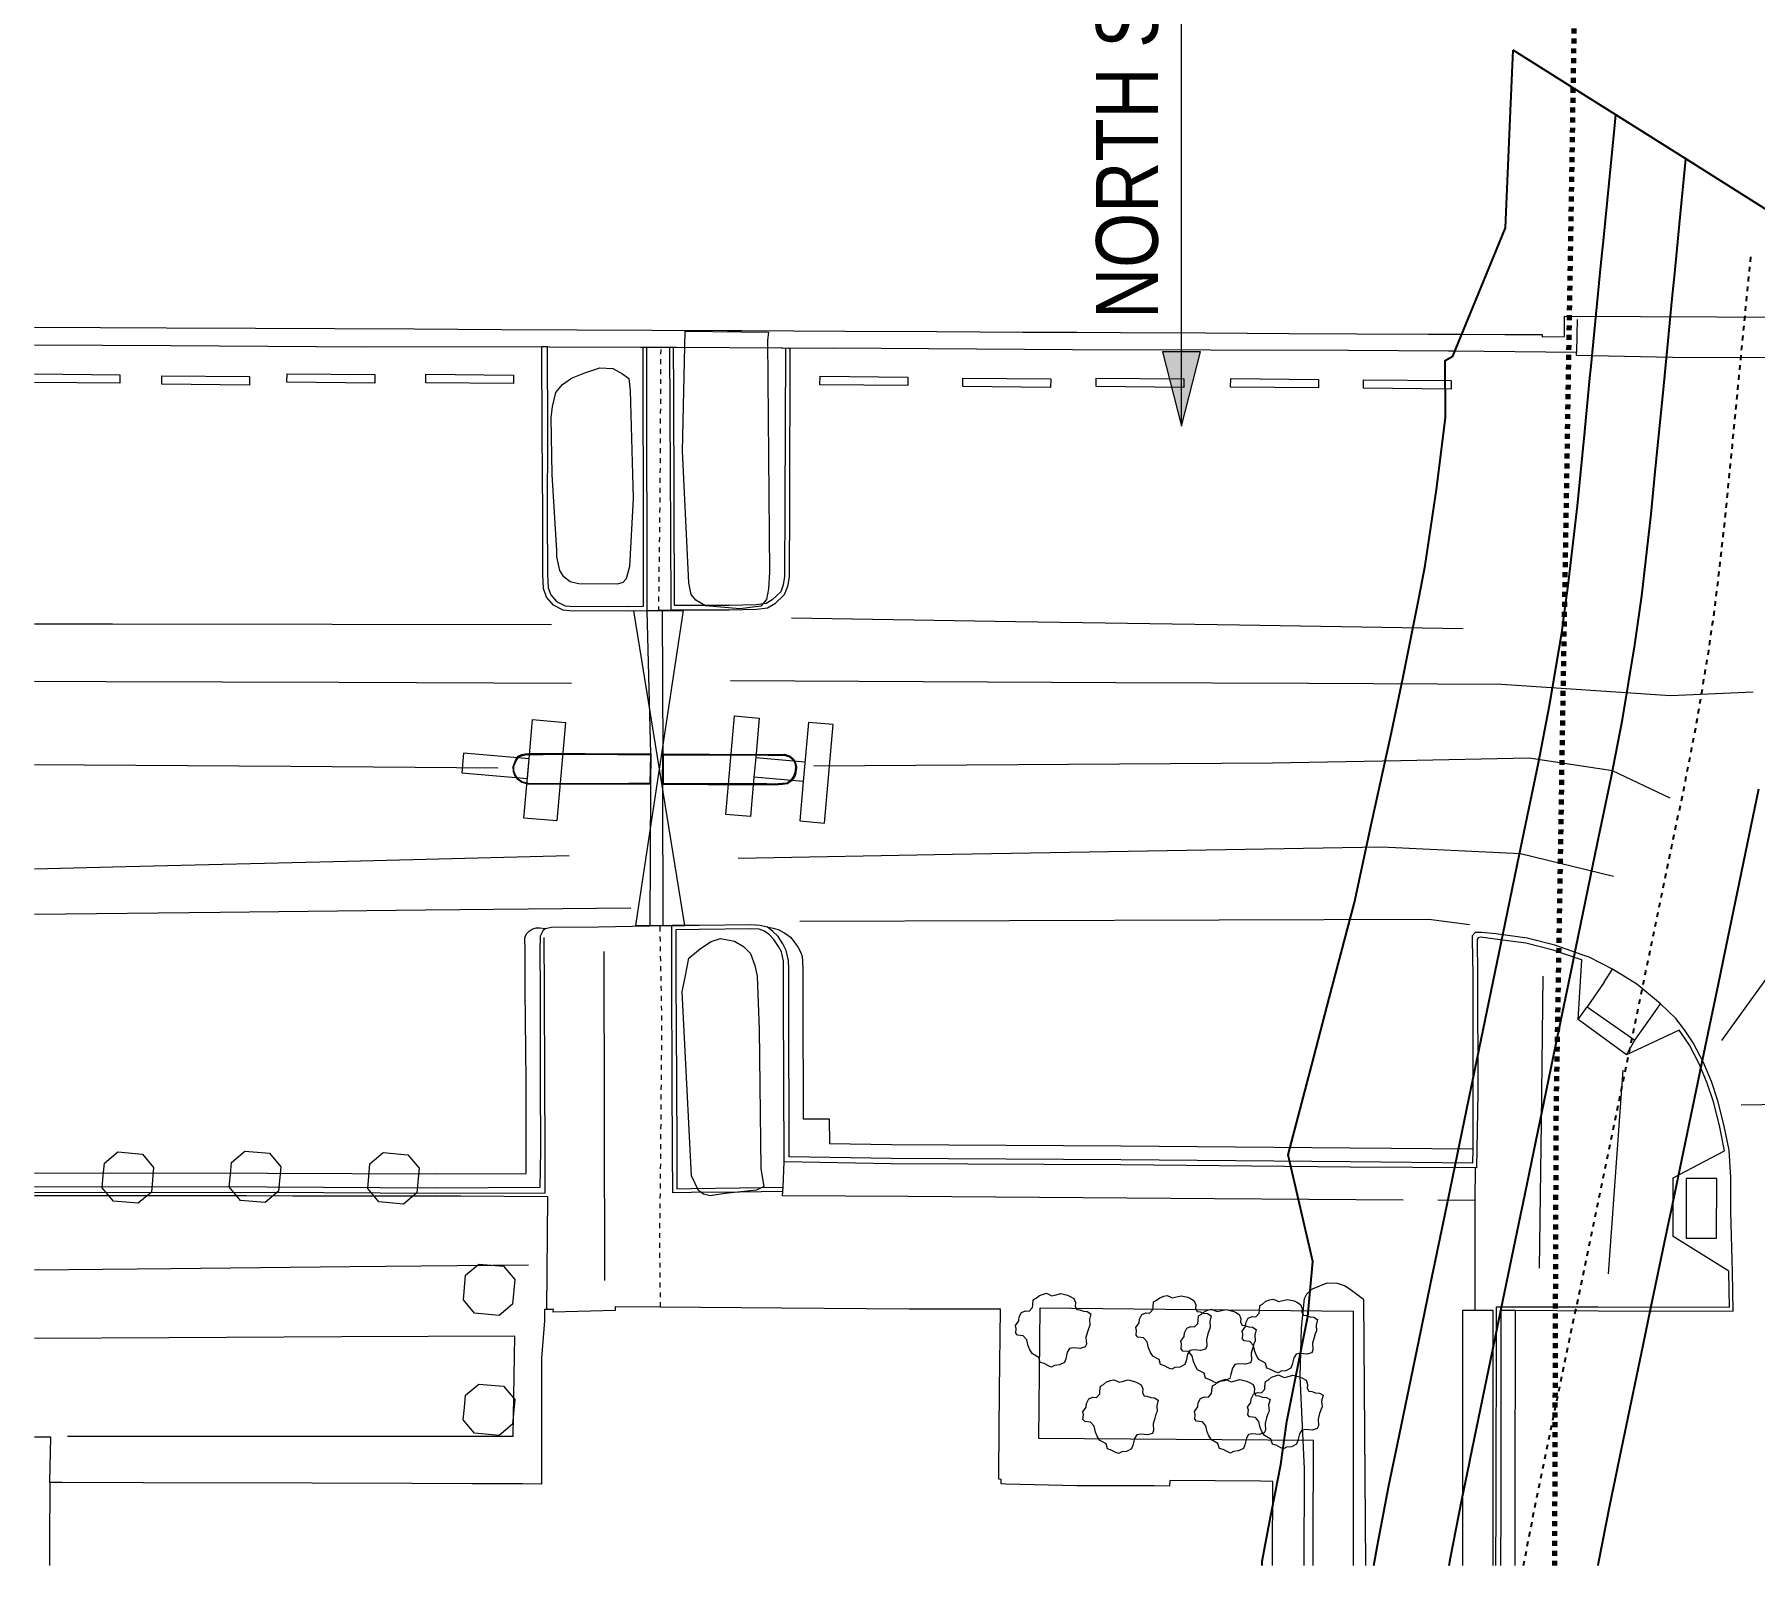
# Model space of a CAD drawing. Header units: metres. Extents: x -902 to -724, y 0 to 650.
# Drawn here: x -849.99 to -815.19, y 534.02 to 565 of the extents above; entities that cross this region are included whole.
import ezdxf

# ---------------------------------------------------------------- set-up
doc = ezdxf.new("R2010")
doc.units = ezdxf.units.M
for name, pattern in [('IMPORT-BDYS-ProjBoundary', [0.008, 0.006, -0.002]), ('IMPORT-FURN-Fence _3_', [0.005, 0.004167, -0.0008333]), ('IMPORT-LNMK-LinePath', [0.008, 0.001, -0.007])]:
    doc.linetypes.add(name, pattern=pattern)
doc.layers.add('D-ENHA-GEN-LINE', color=7, linetype='Continuous', lineweight=9)
doc.styles.add('Arial Narrow_3', font='ARIALN.TTF', dxfattribs={"height": 1.25})

# ---------------------------------------------------------------- blocks, each defined once
blk = doc.blocks.new('T2DPAA-T2D-C3S-RW-M2D-100010_dwg-40802999-DRG-2871011 - SITE PLAN')
at = {"color": 9, "lineweight": 25, "true_color": 0xc3c3c3, "flags": 128}
for points in [[(199.234, -92.348), (199.326, -92.339), (200.045, -92.408), (201.303, -92.545), (202.184, -92.587), (204.336, -92.826), (205.45, -92.829), (207.561, -92.139), (209.413, -92.46), (210.789, -92.692), (212.762, -93.03), (214.357, -93.23), (216.254, -93.474), (217.394, -93.611), (218.797, -93.763), (219.038, -93.794), (219.681, -93.855), (221.229, -93.953), (222.69, -94.003), (223.847, -93.894), (223.949, -94.045), (226.052, -94.699), (226.626, -94.878), (228.839, -94.777), (230.221, -94.715)], [(199.432, -94.595), (199.853, -94.631), (201.072, -94.758), (201.919, -94.857), (204.07, -95.108), (205.169, -95.236), (207.172, -95.47), (209.036, -95.687), (210.421, -95.849), (212.406, -96.08), (214.003, -96.267), (215.902, -96.489), (217.079, -96.612), (218.566, -96.727), (218.883, -96.743), (219.527, -96.777), (221.154, -96.819), (222.662, -96.834), (223.818, -96.846), (223.921, -96.847), (226.03, -96.868), (226.606, -96.874), (228.817, -96.896), (229.1, -96.899)], [(226.485, -101.994), (226.802, -101.376), (227.1, -100.794), (228.334, -98.391), (229.384, -96.346), (230.221, -94.715)], [(199.565, -96.112), (199.723, -96.125), (200.916, -96.25), (201.676, -96.339), (201.745, -96.347), (204.229, -96.636), (204.995, -96.726), (206.776, -96.934), (206.999, -96.959), (209.32, -97.23), (210.247, -97.338), (211.858, -97.527), (212.232, -97.57), (214.393, -97.823), (215.728, -97.979), (216.923, -98.104), (218.45, -98.222), (219.448, -98.275), (221.114, -98.319), (221.972, -98.327), (222.647, -98.334), (223.513, -98.343), (224.497, -98.353), (225.497, -98.363), (226.015, -98.368), (226.507, -98.373), (227.007, -98.378), (228.334, -98.391)], [(199.83, -99.117), (199.881, -99.121), (201.065, -99.246), (201.82, -99.335), (201.889, -99.343), (204.354, -99.634), (205.115, -99.723), (206.884, -99.932), (207.105, -99.958), (209.409, -100.229), (210.33, -100.337), (211.929, -100.526), (212.301, -100.569), (214.446, -100.822), (215.772, -100.978)]]:
    blk.add_lwpolyline(points, dxfattribs=at)
at = {"color": 9, "linetype": 'IMPORT-LNMK-LinePath', "lineweight": 25, "true_color": 0xc3c3c3, "flags": 128}
blk.add_lwpolyline([(199.698, -97.614), (199.802, -97.623), (200.991, -97.748), (201.748, -97.837), (201.817, -97.845), (204.291, -98.135), (205.055, -98.225), (206.83, -98.433), (207.052, -98.459), (209.364, -98.73), (210.288, -98.838), (211.894, -99.026), (212.266, -99.07), (214.419, -99.322), (215.75, -99.478), (216.94, -99.604), (218.462, -99.722), (219.457, -99.775), (221.117, -99.819), (221.971, -99.827), (222.644, -99.834), (223.502, -99.843), (224.486, -99.852), (225.486, -99.862), (226.004, -99.868), (226.492, -99.873)], dxfattribs=at)
blk = doc.blocks.new('T2DPAA-T2D-PWC-RW-M2D-100010_RoadDesign_rvt-1-DRG-2871011 - SITE PLAN')
at = {"color": 9, "lineweight": 25, "true_color": 0xc3c3c3, "rotation": 84.9723245667552}
blk.add_blockref('T2DPAA-T2D-C3S-RW-M2D-100010_dwg-40802999-DRG-2871011 - SITE PLAN', (-1807.835, 343.649), dxfattribs=at)
blk = doc.blocks.new('T2DPAA-T2D-PWA-SU-M2D-000002_dwg-40815123-DRG-2871011 - SITE PLAN')
at = {"color": 9, "lineweight": 18, "true_color": 0xc0c0c0}
for p, q in [((1.629, 1609.177), (1.494, 1610.897)), ((-15.592, 1597.809), (-8.96, 1598.406)), ((-4.897, 1597.815), (-2.021, 1598.146)), ((-5.509, 1597.771), (-8.362, 1597.531)), ((-1.988, 1597.841), (-4.879, 1597.576)), ((-5.494, 1597.527), (-8.334, 1597.267)), ((-4.784, 1595.697), (-5.184, 1595.697)), ((-14.625, 1582.488), (-19.99, 1581.977)), ((-12.438, 1580.421), (-12.499, 1581.164)), ((-8.609, 1578.659), (-8.334, 1578.501)), ((-7.809, 1578.198), (-7.534, 1578.053)), ((-13.679, 1577.592), (-9.55, 1577.66)), ((-9.233, 1577.623), (-8.925, 1577.476)), ((-8.4, 1577.174), (-8.147, 1577.026)), ((-8.776, 1575.725), (-3.081, 1572.335))]:
    blk.add_line(p, q, dxfattribs=at)
at = {"color": 9, "lineweight": 18, "true_color": 0xc0c0c0, "flags": 128}
for points in [[(1.666, 1610.913), (1.801, 1609.191), (1.629, 1609.177)], [(5.501, 1579.921), (5.187, 1579.896), (4.833, 1579.876), (4.64, 1582.351), (4.633, 1582.456), (4.472, 1584.474), (3.994, 1590.032), (3.602, 1594.859), (3.522, 1595.731), (3.519, 1595.768), (3.51, 1595.877), (3.509, 1595.904), (3.335, 1598.019), (3.33, 1598.077), (3.323, 1598.153), (3.284, 1598.619), (3.278, 1598.692), (3.273, 1598.748), (3.123, 1600.573), (3.119, 1600.627), (3.11, 1600.734), (2.793, 1604.296), (2.477, 1608.219), (2.246, 1610.964)], [(2.61, 1610.996), (2.831, 1608.332), (2.98, 1606.538), (3.246, 1603.337), (3.391, 1601.58), (3.77, 1597.023), (3.793, 1596.735), (3.967, 1594.647), (4.12, 1592.801), (4.264, 1591.067), (4.3, 1590.63), (4.354, 1589.98), (4.427, 1589.097), (4.569, 1587.385), (4.709, 1585.705), (4.823, 1584.331), (4.942, 1582.895), (4.998, 1582.219), (5.07, 1581.349), (5.132, 1580.599), (5.086, 1580.595), (5.131, 1580.145), (5.172, 1580.148), (5.544, 1580.179), (6.056, 1574.045)], [(-5.456, 1600.875), (-5.793, 1605.046), (-6.129, 1609.218), (-6.21, 1610.22)], [(-3.618, 1599.54), (-4.015, 1604.229), (-4.411, 1608.918), (-4.534, 1610.367)], [(-3.371, 1610.469), (-3.234, 1608.893), (-2.849, 1604.469), (-2.465, 1600.045)], [(-9.219, 1609.955), (-8.85, 1606.216), (-8.442, 1602.08), (-8.033, 1597.944)], [(-7.096, 1599.279), (-7.601, 1603.739), (-8.105, 1608.199), (-8.313, 1610.035)], [(-19.684, 1608.359), (-19.287, 1603.868), (-18.891, 1599.378), (-16.872, 1599.522), (-17.197, 1603.009), (-17.521, 1606.495), (-17.773, 1609.202)], [(-15.421, 1599.374), (-15.772, 1602.972), (-16.124, 1606.57), (-16.393, 1609.324)], [(-16.28, 1598.93), (-14.008, 1599.106), (-14.151, 1600.86), (-14.233, 1601.795), (-14.306, 1602.643), (-14.443, 1604.249), (-14.522, 1605.187), (-14.65, 1606.657), (-14.723, 1607.497), (-14.865, 1609.116), (-14.895, 1609.456)], [(-8.787, 1599.649), (-9.847, 1599.545), (-11.66, 1599.381), (-13.079, 1599.249), (-13.94, 1599.173), (-14.137, 1601.358), (-14.42, 1604.768), (-14.839, 1609.461)], [(-8.602, 1599.628), (-8.658, 1599.68), (-8.769, 1599.722), (-9.058, 1599.702), (-9.855, 1599.626), (-11.668, 1599.468), (-13.088, 1599.338), (-13.831, 1599.282), (-14.028, 1601.369), (-14.31, 1604.777), (-14.719, 1609.471)], [(-14.434, 1609.496), (-14.025, 1604.801), (-13.743, 1601.394), (-13.573, 1599.588), (-13.111, 1599.623), (-11.694, 1599.752), (-9.882, 1599.927), (-9.083, 1600.003), (-8.834, 1600.027), (-8.788, 1600.021), (-8.735, 1599.995), (-8.689, 1599.951), (-8.643, 1599.895), (-8.609, 1599.819), (-8.6, 1599.748), (-8.602, 1599.628), (-8.566, 1599.515), (-8.474, 1598.571), (-8.362, 1597.531), (-8.34, 1597.326), (-8.334, 1597.267), (-8.315, 1597.089), (-8.264, 1596.539), (-8.159, 1595.498), (-8.154, 1595.31), (-8.18, 1595.167), (-8.191, 1595.041), (-8.208, 1594.938), (-8.257, 1594.834), (-8.296, 1594.756), (-8.347, 1594.677), (-8.407, 1594.614), (-8.473, 1594.554), (-8.535, 1594.501), (-8.621, 1594.448), (-8.716, 1594.409), (-8.813, 1594.39), (-8.952, 1594.37), (-9.587, 1594.315), (-11.981, 1594.097), (-11.934, 1593.574), (-12.431, 1593.528), (-12.344, 1592.273), (-11.964, 1587.65), (-11.594, 1583.023), (-11.399, 1580.554)], [(-20.644, 1608.639), (-19.734, 1608.697), (-19.763, 1609.027)], [(-20.155, 1583.851), (-20.041, 1583.861), (-18.458, 1583.994), (-18.474, 1584.242), (-18.619, 1586.069), (-18.734, 1586.064), (-18.755, 1586.372), (-18.892, 1587.927), (-18.986, 1589.366), (-18.99, 1589.461), (-18.901, 1589.467), (-18.9, 1589.514), (-18.754, 1589.527), (-17.113, 1589.663), (-15.467, 1589.785), (-15.63, 1591.628), (-15.836, 1594.203), (-16.031, 1596.64), (-16.104, 1597.554), (-16.177, 1597.548), (-16.319, 1598.792), (-16.27, 1598.792), (-16.28, 1598.93), (-16.284, 1598.973), (-16.515, 1598.953), (-17.272, 1598.946), (-18.524, 1598.836), (-19.807, 1598.723), (-19.839, 1599.105), (-19.925, 1600.121), (-20.028, 1601.341), (-20.198, 1603.349), (-20.486, 1606.758), (-20.623, 1608.391), (-20.643, 1608.623), (-20.644, 1608.639), (-21.884, 1608.535), (-22.323, 1608.498)], [(3.522, 1595.731), (0.371, 1595.463), (-1.085, 1595.344), (-1.28, 1595.361), (-1.455, 1595.41), (-1.654, 1595.586), (-1.751, 1595.727), (-1.802, 1595.945), (-1.861, 1596.492), (-1.961, 1597.593), (-1.968, 1597.658), (-1.988, 1597.841), (-1.996, 1597.916), (-2.021, 1598.146), (-2.062, 1598.536), (-2.158, 1599.709), (-2.157, 1599.835), (-2.07, 1600.045), (-1.922, 1600.197), (-1.757, 1600.275), (-1.476, 1600.312), (-0.256, 1600.417), (1.389, 1600.577), (3.11, 1600.734)], [(3.119, 1600.627), (1.398, 1600.469), (-0.248, 1600.328), (-1.467, 1600.218), (-1.736, 1600.182), (-1.872, 1600.115), (-1.996, 1599.985), (-2.067, 1599.807), (-2.064, 1599.709), (-1.969, 1598.544), (-1.935, 1598.226), (-0.005, 1598.398), (2.598, 1598.631), (3.278, 1598.692)], [(-2.021, 1598.146), (-0.824, 1598.249), (1.586, 1598.466), (3.284, 1598.619)], [(-1.968, 1597.658), (-0.338, 1597.812), (0.792, 1597.917), (3.323, 1598.153)], [(3.515, 1595.824), (0.364, 1595.557), (-1.084, 1595.438), (-1.257, 1595.451), (-1.401, 1595.487), (-1.58, 1595.643), (-1.662, 1595.758), (-1.709, 1595.959), (-1.768, 1596.501), (-1.866, 1597.6), (0.247, 1597.794), (2.462, 1597.997), (3.33, 1598.077)], [(-13.482, 1594.379), (-13.57, 1595.252), (-13.668, 1596.227), (-13.705, 1596.595), (-12.868, 1596.673), (-11.449, 1596.804), (-9.395, 1596.995), (-8.315, 1597.089)], [(-7.397, 1578.686), (-7.39, 1578.714), (-7.253, 1579.281), (-7.162, 1579.846), (-7.137, 1580.469), (-7.117, 1580.77), (-7.137, 1580.82), (-7.17, 1580.834), (-7.882, 1580.766), (-10.253, 1580.553), (-11.778, 1580.441), (-11.78, 1580.472), (-11.988, 1582.993), (-12.347, 1587.619), (-12.732, 1592.243), (-12.881, 1594.407), (-9.621, 1594.707), (-8.993, 1594.761), (-8.841, 1594.778), (-8.657, 1594.833), (-8.55, 1594.901), (-8.418, 1595.007), (-8.337, 1595.102), (-8.269, 1595.211), (-8.241, 1595.324), (-8.247, 1595.494), (-8.351, 1596.53), (-8.398, 1596.998), (-9.387, 1596.911), (-11.441, 1596.721), (-12.861, 1596.589), (-13.614, 1596.519), (-13.585, 1596.235), (-13.486, 1595.26), (-13.397, 1594.384)], [(-3.281, 1596.343), (-2.957, 1592.457), (-2.632, 1588.571), (-2.308, 1584.684), (-1.984, 1580.798), (-1.912, 1577.372), (-1.695, 1575.713)], [(-5.184, 1594.697), (-5.984, 1594.697), (-5.984, 1594.197), (-3.984, 1594.197), (-3.984, 1594.697), (-5.184, 1594.697), (-5.184, 1595.697), (-5.984, 1595.697), (-5.984, 1596.197), (-3.984, 1596.197), (-3.984, 1595.697), (-4.784, 1595.697), (-4.784, 1594.697)], [(-5.66, 1578.202), (-5.372, 1580.113), (-5.48, 1582.926), (-5.936, 1587.242), (-6.393, 1591.558), (-6.849, 1595.874)], [(-11.399, 1580.554), (-11.691, 1580.53), (-11.879, 1583.001), (-12.248, 1587.627), (-12.629, 1592.252), (-12.772, 1594.312), (-9.612, 1594.599), (-8.985, 1594.654), (-8.819, 1594.677), (-8.62, 1594.738), (-8.493, 1594.816), (-8.35, 1594.93), (-8.258, 1595.041), (-8.18, 1595.167)], [(-0.938, 1581.664), (-1.263, 1586.184), (-1.587, 1590.704), (-1.912, 1595.225)], [(-12.555, 1581.863), (-12.866, 1585.668), (-13.362, 1591.848), (-13.572, 1594.377), (-13.482, 1594.379), (-13.397, 1594.384), (-12.881, 1594.407)], [(-8.008, 1594.516), (-7.622, 1590.292), (-7.235, 1586.068), (-6.849, 1581.844), (-6.885, 1581.015)], [(-3.983, 1577.195), (-3.532, 1578.408), (-3.428, 1580.107), (-3.706, 1582.689), (-3.983, 1585.272), (-4.274, 1588.35), (-4.564, 1591.429), (-4.855, 1594.507)], [(-20.082, 1583.029), (-19.64, 1583.067), (-17.563, 1583.245), (-18.01, 1588.782), (-15.373, 1588.987), (-14.882, 1582.674), (-16.745, 1582.512)], [(-20.098, 1583.211), (-18.15, 1583.378), (-16.293, 1583.629), (-15.316, 1583.688), (-14.714, 1583.679), (-14.619, 1583.641), (-14.509, 1583.535), (-14.36, 1583.248), (-14.346, 1583.048), (-14.384, 1582.88), (-14.461, 1582.746), (-14.625, 1582.488)], [(-16.745, 1582.512), (-18.627, 1582.347), (-20.012, 1582.226)], [(-19.724, 1578.961), (-18.568, 1579.058), (-14.579, 1579.407), (-14.44, 1577.739), (-14.21, 1575.019), (-13.417, 1575.1), (-12.213, 1575.242), (-11.518, 1575.3), (-10.973, 1575.384), (-10.467, 1575.532), (-9.996, 1575.7), (-9.622, 1575.862), (-9.252, 1576.054), (-8.876, 1576.296), (-8.626, 1576.493), (-8.411, 1576.689), (-8.147, 1577.026), (-7.789, 1577.538), (-7.534, 1578.053), (-7.332, 1578.543), (-7.296, 1578.691), (-7.152, 1579.26), (-7.061, 1579.831), (-7.028, 1580.465), (-7.028, 1580.76), (-7.037, 1580.886), (-7.105, 1580.939), (-7.189, 1580.932), (-7.891, 1580.859), (-10.262, 1580.65), (-11.399, 1580.554)], [(-19.817, 1580.015), (-18.437, 1580.136), (-16.554, 1580.3), (-14.671, 1580.465), (-14.65, 1580.226), (-14.618, 1579.859), (-16.502, 1579.694), (-18.385, 1579.53), (-19.764, 1579.41)], [(-11.78, 1580.472), (-12.438, 1580.421), (-14.65, 1580.226)], [(-19.758, 1579.347), (-18.601, 1579.444), (-14.539, 1579.793), (-14.361, 1577.746), (-14.137, 1575.099), (-13.425, 1575.171), (-13.408, 1575.173)], [(-19.749, 1579.246), (-18.592, 1579.343), (-14.603, 1579.691), (-14.579, 1579.407)], [(5.66, 1574.015), (5.642, 1574.251), (5.221, 1574.216), (5.096, 1575.652), (4.904, 1577.932), (4.775, 1579.866), (4.833, 1579.876)], [(-13.69, 1578.996), (-10.743, 1579.216), (-7.797, 1579.437)], [(-8.641, 1576.603), (-9.233, 1577.623), (-8.609, 1578.659), (-7.397, 1578.686)], [(-7.809, 1578.198), (-8.334, 1578.501), (-8.925, 1577.476), (-8.4, 1577.174)], [(-10.991, 1575.474), (-10.495, 1575.619), (-10.029, 1575.786), (-9.66, 1575.945), (-9.297, 1576.134), (-8.928, 1576.371), (-8.684, 1576.564), (-8.641, 1576.603)], [(-13.408, 1575.173), (-12.81, 1576.36), (-11.632, 1576.459), (-10.991, 1575.474)], [(-10.037, 1575.22), (-9.605, 1571.037), (-5.262, 1571.271), (-0.919, 1571.505)]]:
    blk.add_lwpolyline(points, dxfattribs=at)
for points in [[(1.824, 1606.557), (1.685, 1608.329), (1.857, 1608.342), (1.996, 1606.571)], [(-14.363, 1608.104), (-14.113, 1608.104), (-13.863, 1607.854), (-13.863, 1607.354), (-14.113, 1607.104), (-14.613, 1607.104), (-14.863, 1607.354), (-14.863, 1607.854), (-14.613, 1608.104)], [(2.084, 1604.037), (1.946, 1605.808), (2.118, 1605.822), (2.257, 1604.05)], [(-14.123, 1605.543), (-13.873, 1605.543), (-13.623, 1605.293), (-13.623, 1604.793), (-13.873, 1604.543), (-14.373, 1604.543), (-14.623, 1604.793), (-14.623, 1605.293), (-14.373, 1605.543)], [(2.321, 1601.24), (2.183, 1603.011), (2.355, 1603.024), (2.494, 1601.253)], [(-13.908, 1602.752), (-13.658, 1602.752), (-13.408, 1602.502), (-13.408, 1602.002), (-13.658, 1601.752), (-14.158, 1601.752), (-14.408, 1602.002), (-14.408, 1602.502), (-14.158, 1602.752)], [(-6.415, 1599.593), (-6.415, 1600.259), (-5.215, 1600.259), (-5.215, 1601.593), (-5.615, 1601.593), (-5.615, 1600.259), (-4.415, 1600.259), (-4.415, 1599.593)], [(-15.984, 1600.626), (-15.734, 1600.626), (-15.484, 1600.376), (-15.484, 1599.876), (-15.734, 1599.626), (-16.234, 1599.626), (-16.484, 1599.876), (-16.484, 1600.376), (-16.234, 1600.626)], [(-5.548, 1598.204), (-5.675, 1599.67), (-5.724, 1600.236), (-5.7, 1600.368), (-5.653, 1600.451), (-5.571, 1600.516), (-5.495, 1600.555), (-5.393, 1600.571), (-5.272, 1600.535), (-5.179, 1600.485), (-5.14, 1600.414), (-5.121, 1600.346), (-5.102, 1600.239), (-5.08, 1599.989), (-5.009, 1599.143), (-4.897, 1597.815), (-5.509, 1597.771)], [(-5.535, 1598.205), (-5.667, 1599.67), (-5.709, 1600.234), (-5.689, 1600.366), (-5.643, 1600.445), (-5.564, 1600.507), (-5.49, 1600.545), (-5.39, 1600.553), (-5.276, 1600.517), (-5.188, 1600.47), (-5.155, 1600.403), (-5.138, 1600.34), (-5.12, 1600.235), (-5.098, 1599.987), (-5.022, 1599.142), (-4.916, 1597.824), (-5.493, 1597.785)], [(-18.403, 1600.415), (-18.153, 1600.415), (-17.903, 1600.165), (-17.903, 1599.665), (-18.153, 1599.415), (-18.653, 1599.415), (-18.903, 1599.665), (-18.903, 1600.165), (-18.653, 1600.415)], [(2.391, 1598.875), (0.217, 1598.624), (-1.157, 1598.582), (-1.41, 1598.621), (-1.496, 1598.687), (-1.539, 1598.793), (-1.596, 1599.577), (-1.572, 1599.749), (-1.482, 1599.883), (-1.362, 1599.974), (-1.09, 1600.06), (-0.965, 1600.074), (0.556, 1600.302), (1.701, 1600.422), (1.93, 1600.417), (2.217, 1600.369), (2.393, 1600.25), (2.532, 1600.078), (2.666, 1599.819), (2.795, 1599.528), (2.8, 1599.265), (2.714, 1599.064), (2.628, 1598.925)], [(-2.042, 1598.414), (-1.95, 1597.418), (-8.387, 1597.824), (-8.294, 1596.828)], [(3.647, 1596.197), (-1.025, 1595.746), (-1.36, 1595.737), (-1.579, 1595.756), (-1.723, 1595.861), (-1.814, 1596.282), (-1.814, 1596.98), (-1.723, 1597.18), (-1.613, 1597.286), (-1.384, 1597.357), (1.262, 1597.717), (3.679, 1597.876), (3.811, 1596.196)], [(-5.317, 1595.418), (-5.418, 1596.608), (-5.494, 1597.527), (-4.879, 1597.576), (-4.8, 1596.633), (-4.7, 1595.458), (-4.667, 1595.122), (-4.695, 1595.006), (-4.748, 1594.93), (-4.82, 1594.883), (-4.909, 1594.857), (-5.023, 1594.862), (-5.095, 1594.876), (-5.189, 1594.932), (-5.261, 1595.007), (-5.282, 1595.106), (-5.307, 1595.282)], [(-5.298, 1595.429), (-5.403, 1596.609), (-5.482, 1597.509), (-4.892, 1597.557), (-4.816, 1596.631), (-4.718, 1595.456), (-4.684, 1595.128), (-4.709, 1595.017), (-4.757, 1594.946), (-4.824, 1594.901), (-4.908, 1594.875), (-5.017, 1594.883), (-5.082, 1594.894), (-5.175, 1594.944), (-5.244, 1595.014), (-5.264, 1595.108), (-5.288, 1595.284)], [(-13.328, 1596.247), (-9.635, 1596.761), (-9.301, 1596.728), (-8.95, 1596.686), (-8.732, 1596.469), (-8.574, 1596.268), (-8.498, 1596.084), (-8.523, 1595.799), (-8.615, 1595.607), (-8.741, 1595.456), (-8.975, 1595.347), (-9.192, 1595.28), (-10.263, 1595.147), (-13.064, 1594.866), (-13.419, 1594.773), (-13.505, 1594.911), (-13.624, 1595.537), (-13.696, 1595.834), (-13.677, 1595.977), (-13.61, 1596.083)], [(2.979, 1593.291), (2.84, 1595.062), (3.012, 1595.076), (3.151, 1593.305)], [(3.198, 1590.409), (3.059, 1592.18), (3.231, 1592.194), (3.37, 1590.422)], [(-15.769, 1589.454), (-15.671, 1589.395), (-15.593, 1589.395), (-15.496, 1589.356), (-15.457, 1589.278), (-15.457, 1589.201), (-15.379, 1589.142), (-15.321, 1589.142), (-15.223, 1589.142), (-15.184, 1589.084), (-15.126, 1589.025), (-15.087, 1588.947), (-15.067, 1588.889), (-15.087, 1588.83), (-15.106, 1588.772), (-15.087, 1588.714), (-15.048, 1588.597), (-15.067, 1588.46), (-15.087, 1588.402), (-15.126, 1588.324), (-15.204, 1588.285), (-15.282, 1588.285), (-15.34, 1588.246), (-15.34, 1588.188), (-15.36, 1588.11), (-15.36, 1588.032), (-15.399, 1587.954), (-15.515, 1587.973), (-15.632, 1587.954), (-15.691, 1587.973), (-15.769, 1587.993), (-15.886, 1588.012), (-16.022, 1587.993), (-16.08, 1588.012), (-16.119, 1588.11), (-16.119, 1588.246), (-16.139, 1588.324), (-16.217, 1588.363), (-16.353, 1588.382), (-16.431, 1588.402), (-16.489, 1588.499), (-16.509, 1588.597), (-16.548, 1588.655), (-16.528, 1588.714), (-16.489, 1588.811), (-16.47, 1588.889), (-16.373, 1588.928), (-16.314, 1589.064), (-16.236, 1589.123), (-16.158, 1589.162), (-16.041, 1589.201), (-15.963, 1589.278), (-15.963, 1589.395), (-15.924, 1589.434), (-15.827, 1589.434)], [(3.433, 1587.723), (3.294, 1589.494), (3.466, 1589.508), (3.605, 1587.737)], [(-17.39, 1587.946), (-17.292, 1587.888), (-17.215, 1587.888), (-17.117, 1587.849), (-17.078, 1587.771), (-17.078, 1587.693), (-17, 1587.635), (-16.942, 1587.635), (-16.844, 1587.635), (-16.805, 1587.576), (-16.747, 1587.518), (-16.708, 1587.44), (-16.689, 1587.381), (-16.708, 1587.323), (-16.728, 1587.264), (-16.708, 1587.206), (-16.669, 1587.089), (-16.689, 1586.953), (-16.708, 1586.894), (-16.747, 1586.816), (-16.825, 1586.777), (-16.903, 1586.777), (-16.961, 1586.738), (-16.961, 1586.68), (-16.981, 1586.602), (-16.981, 1586.524), (-17.02, 1586.446), (-17.137, 1586.466), (-17.253, 1586.446), (-17.312, 1586.466), (-17.39, 1586.485), (-17.507, 1586.505), (-17.643, 1586.485), (-17.702, 1586.505), (-17.74, 1586.602), (-17.74, 1586.738), (-17.76, 1586.816), (-17.838, 1586.855), (-17.974, 1586.875), (-18.052, 1586.894), (-18.111, 1586.992), (-18.13, 1587.089), (-18.169, 1587.148), (-18.15, 1587.206), (-18.111, 1587.303), (-18.091, 1587.381), (-17.994, 1587.42), (-17.935, 1587.557), (-17.857, 1587.615), (-17.779, 1587.654), (-17.663, 1587.693), (-17.585, 1587.771), (-17.585, 1587.888), (-17.546, 1587.927), (-17.448, 1587.927)], [(-15.598, 1587.025), (-15.5, 1586.966), (-15.422, 1586.966), (-15.325, 1586.927), (-15.286, 1586.85), (-15.286, 1586.772), (-15.208, 1586.713), (-15.149, 1586.713), (-15.052, 1586.713), (-15.013, 1586.655), (-14.955, 1586.596), (-14.916, 1586.518), (-14.896, 1586.46), (-14.916, 1586.401), (-14.935, 1586.343), (-14.916, 1586.285), (-14.877, 1586.168), (-14.896, 1586.031), (-14.916, 1585.973), (-14.955, 1585.895), (-15.033, 1585.856), (-15.111, 1585.856), (-15.169, 1585.817), (-15.169, 1585.759), (-15.188, 1585.681), (-15.188, 1585.603), (-15.227, 1585.525), (-15.344, 1585.544), (-15.461, 1585.525), (-15.52, 1585.544), (-15.598, 1585.564), (-15.714, 1585.583), (-15.851, 1585.564), (-15.909, 1585.583), (-15.948, 1585.681), (-15.948, 1585.817), (-15.968, 1585.895), (-16.046, 1585.934), (-16.182, 1585.953), (-16.26, 1585.973), (-16.318, 1586.07), (-16.338, 1586.168), (-16.377, 1586.226), (-16.357, 1586.285), (-16.318, 1586.382), (-16.299, 1586.46), (-16.201, 1586.499), (-16.143, 1586.635), (-16.065, 1586.694), (-15.987, 1586.733), (-15.87, 1586.772), (-15.792, 1586.85), (-15.792, 1586.966), (-15.753, 1587.005), (-15.656, 1587.005)], [(3.662, 1585.012), (3.523, 1586.783), (3.695, 1586.796), (3.834, 1585.025)], [(-15.795, 1586.095), (-15.697, 1586.037), (-15.62, 1586.037), (-15.522, 1585.998), (-15.483, 1585.92), (-15.483, 1585.842), (-15.405, 1585.784), (-15.347, 1585.784), (-15.249, 1585.784), (-15.21, 1585.725), (-15.152, 1585.667), (-15.113, 1585.589), (-15.094, 1585.53), (-15.113, 1585.472), (-15.133, 1585.413), (-15.113, 1585.355), (-15.074, 1585.238), (-15.094, 1585.102), (-15.113, 1585.043), (-15.152, 1584.965), (-15.23, 1584.926), (-15.308, 1584.926), (-15.366, 1584.887), (-15.366, 1584.829), (-15.386, 1584.751), (-15.386, 1584.673), (-15.425, 1584.595), (-15.542, 1584.615), (-15.658, 1584.595), (-15.717, 1584.615), (-15.795, 1584.634), (-15.912, 1584.654), (-16.048, 1584.634), (-16.107, 1584.654), (-16.145, 1584.751), (-16.145, 1584.887), (-16.165, 1584.965), (-16.243, 1585.004), (-16.379, 1585.024), (-16.457, 1585.043), (-16.516, 1585.141), (-16.535, 1585.238), (-16.574, 1585.297), (-16.555, 1585.355), (-16.516, 1585.452), (-16.496, 1585.53), (-16.399, 1585.569), (-16.34, 1585.706), (-16.262, 1585.764), (-16.184, 1585.803), (-16.068, 1585.842), (-15.99, 1585.92), (-15.99, 1586.037), (-15.951, 1586.076), (-15.853, 1586.076)], [(-17.184, 1585.692), (-17.087, 1585.634), (-17.009, 1585.634), (-16.912, 1585.595), (-16.873, 1585.517), (-16.873, 1585.439), (-16.795, 1585.38), (-16.736, 1585.38), (-16.639, 1585.38), (-16.6, 1585.322), (-16.541, 1585.264), (-16.503, 1585.186), (-16.483, 1585.127), (-16.503, 1585.069), (-16.522, 1585.01), (-16.503, 1584.952), (-16.464, 1584.835), (-16.483, 1584.699), (-16.503, 1584.64), (-16.541, 1584.562), (-16.619, 1584.523), (-16.697, 1584.523), (-16.756, 1584.484), (-16.756, 1584.426), (-16.775, 1584.348), (-16.775, 1584.27), (-16.814, 1584.192), (-16.931, 1584.212), (-17.048, 1584.192), (-17.106, 1584.212), (-17.184, 1584.231), (-17.301, 1584.251), (-17.438, 1584.231), (-17.496, 1584.251), (-17.535, 1584.348), (-17.535, 1584.484), (-17.554, 1584.562), (-17.632, 1584.601), (-17.769, 1584.621), (-17.847, 1584.64), (-17.905, 1584.738), (-17.925, 1584.835), (-17.964, 1584.893), (-17.944, 1584.952), (-17.905, 1585.049), (-17.886, 1585.127), (-17.788, 1585.166), (-17.73, 1585.303), (-17.652, 1585.361), (-17.574, 1585.4), (-17.457, 1585.439), (-17.379, 1585.517), (-17.379, 1585.634), (-17.34, 1585.673), (-17.243, 1585.673)], [(-15.482, 1584.878), (-15.385, 1584.819), (-15.307, 1584.819), (-15.21, 1584.78), (-15.171, 1584.702), (-15.171, 1584.625), (-15.093, 1584.566), (-15.034, 1584.566), (-14.937, 1584.566), (-14.898, 1584.508), (-14.84, 1584.449), (-14.801, 1584.371), (-14.781, 1584.313), (-14.801, 1584.254), (-14.82, 1584.196), (-14.801, 1584.138), (-14.762, 1584.021), (-14.781, 1583.884), (-14.801, 1583.826), (-14.84, 1583.748), (-14.918, 1583.709), (-14.995, 1583.709), (-15.054, 1583.67), (-15.054, 1583.612), (-15.073, 1583.534), (-15.073, 1583.456), (-15.112, 1583.378), (-15.229, 1583.397), (-15.346, 1583.378), (-15.405, 1583.397), (-15.482, 1583.417), (-15.599, 1583.436), (-15.736, 1583.417), (-15.794, 1583.436), (-15.833, 1583.534), (-15.833, 1583.67), (-15.853, 1583.748), (-15.931, 1583.787), (-16.067, 1583.806), (-16.145, 1583.826), (-16.203, 1583.923), (-16.223, 1584.021), (-16.262, 1584.079), (-16.242, 1584.138), (-16.203, 1584.235), (-16.184, 1584.313), (-16.086, 1584.352), (-16.028, 1584.488), (-15.95, 1584.547), (-15.872, 1584.586), (-15.755, 1584.625), (-15.677, 1584.702), (-15.677, 1584.819), (-15.638, 1584.858), (-15.541, 1584.858)], [(-17.003, 1584.631), (-16.906, 1584.573), (-16.828, 1584.573), (-16.731, 1584.534), (-16.692, 1584.456), (-16.692, 1584.378), (-16.614, 1584.319), (-16.555, 1584.319), (-16.458, 1584.319), (-16.419, 1584.261), (-16.361, 1584.202), (-16.322, 1584.124), (-16.302, 1584.066), (-16.322, 1584.008), (-16.341, 1583.949), (-16.322, 1583.891), (-16.283, 1583.774), (-16.302, 1583.637), (-16.322, 1583.579), (-16.361, 1583.501), (-16.439, 1583.462), (-16.516, 1583.462), (-16.575, 1583.423), (-16.575, 1583.365), (-16.594, 1583.287), (-16.594, 1583.209), (-16.633, 1583.131), (-16.75, 1583.15), (-16.867, 1583.131), (-16.926, 1583.15), (-17.003, 1583.17), (-17.12, 1583.189), (-17.257, 1583.17), (-17.315, 1583.189), (-17.354, 1583.287), (-17.354, 1583.423), (-17.374, 1583.501), (-17.452, 1583.54), (-17.588, 1583.56), (-17.666, 1583.579), (-17.724, 1583.676), (-17.744, 1583.774), (-17.783, 1583.832), (-17.763, 1583.891), (-17.724, 1583.988), (-17.705, 1584.066), (-17.607, 1584.105), (-17.549, 1584.241), (-17.471, 1584.3), (-17.393, 1584.339), (-17.276, 1584.378), (-17.198, 1584.456), (-17.198, 1584.573), (-17.159, 1584.611), (-17.062, 1584.611)], [(3.872, 1582.332), (3.733, 1584.103), (3.905, 1584.117), (4.044, 1582.346)], [(-11.617, 1576.196), (-12.82, 1576.095), (-12.768, 1575.482), (-11.565, 1575.583)]]:
    blk.add_lwpolyline(points, close=True, dxfattribs=at)
at = {"color": 9, "linetype": 'IMPORT-FURN-Fence _3_', "lineweight": 18, "true_color": 0xc0c0c0, "flags": 128}
for points in [[(3.272, 1598.335), (0.515, 1598.108), (-1.996, 1597.916)], [(-16.031, 1596.64), (-14.643, 1596.778), (-13.036, 1596.898), (-12.18, 1596.968), (-10.299, 1597.115), (-8.34, 1597.326)]]:
    blk.add_lwpolyline(points, dxfattribs=at)
blk = doc.blocks.new('T2DPAA-T2D-PWA-GN-XRF-000103_dwg-40807629-DRG-2871011 - SITE PLAN')
at = {"color": 200, "linetype": 'IMPORT-BDYS-ProjBoundary', "lineweight": 70, "true_color": 0xbf00ff, "flags": 128}
blk.add_lwpolyline([(266.254, 1523.794), (275.309, 1524.561), (319.695, 1527.724), (375.133, 1532.348)], dxfattribs=at)
blk = doc.blocks.new('T2DPAA-T2D-PWA-SU-M2D-000100_Survey_rvt-1-DRG-2871011 - SITE PLAN')
at = {"color": 9, "lineweight": 18, "true_color": 0xc0c0c0, "rotation": 84.9723245667552}
for name, p in [('T2DPAA-T2D-PWA-SU-M2D-000002_dwg-40815123-DRG-2871011 - SITE PLAN', (-118.655, 415.297)), ('T2DPAA-T2D-PWA-GN-XRF-000103_dwg-40807629-DRG-2871011 - SITE PLAN', (-197.868, 135.253))]:
    blk.add_blockref(name, p, dxfattribs=at)
blk = doc.blocks.new('DIT_Annot_RoadDirection_1 - Right  Direction-5838657-DRG-2871011 - SITE PLAN')
at = {"layer": 'D-ENHA-GEN-LINE'}
blk.add_hatch(color=256, dxfattribs=at).paths.add_polyline_path([(0.089, 0.00153), (0.095, 0), (0.089, -0.00153)])
for p, q in [((0.089, 0.00153), (0.089, -0.00153)), ((0.095, 0), (0.089, 0.00153)), ((0.095, 0), (0, 0)), ((0.089, -0.00153), (0.095, 0))]:
    blk.add_line(p, q, dxfattribs=at)

msp = doc.modelspace()

# ---------------------------------------------------------------- block references
at = {"color": 9, "lineweight": 5, "true_color": 0xc0c0c0}
msp.add_blockref('T2DPAA-T2D-PWA-SU-M2D-000100_Survey_rvt-1-DRG-2871011 - SITE PLAN', (873.236, 0), dxfattribs=at)
at = {"lineweight": 5}
msp.add_blockref('T2DPAA-T2D-PWC-RW-M2D-100010_RoadDesign_rvt-1-DRG-2871011 - SITE PLAN', (873.236, 0), dxfattribs=at)
at = {"layer": 'D-ENHA-GEN-LINE', "xscale": 250, "yscale": 250, "zscale": 250, "rotation": 269.9999999999972}
msp.add_blockref('DIT_Annot_RoadDirection_1 - Right  Direction-5838657-DRG-2871011 - SITE PLAN', (-826.78, 580.829), dxfattribs=at)

# ---------------------------------------------------------------- next in the draw order: texts
at = {"layer": 'D-ENHA-GEN-LINE', "insert": (-828.51, 559.245), "char_height": 1.25, "attachment_point": 1, "rotation": 90, "style": 'Arial Narrow_3', "bg_fill": 3, "box_fill_scale": 1, "bg_fill_color": 256, "bg_fill_true_color": 13158600, "bg_fill_transparency": 0}
msp.add_mtext('NORTH SOUTH MOTORWAY', dxfattribs=at)

doc.saveas('drawing.dxf')
